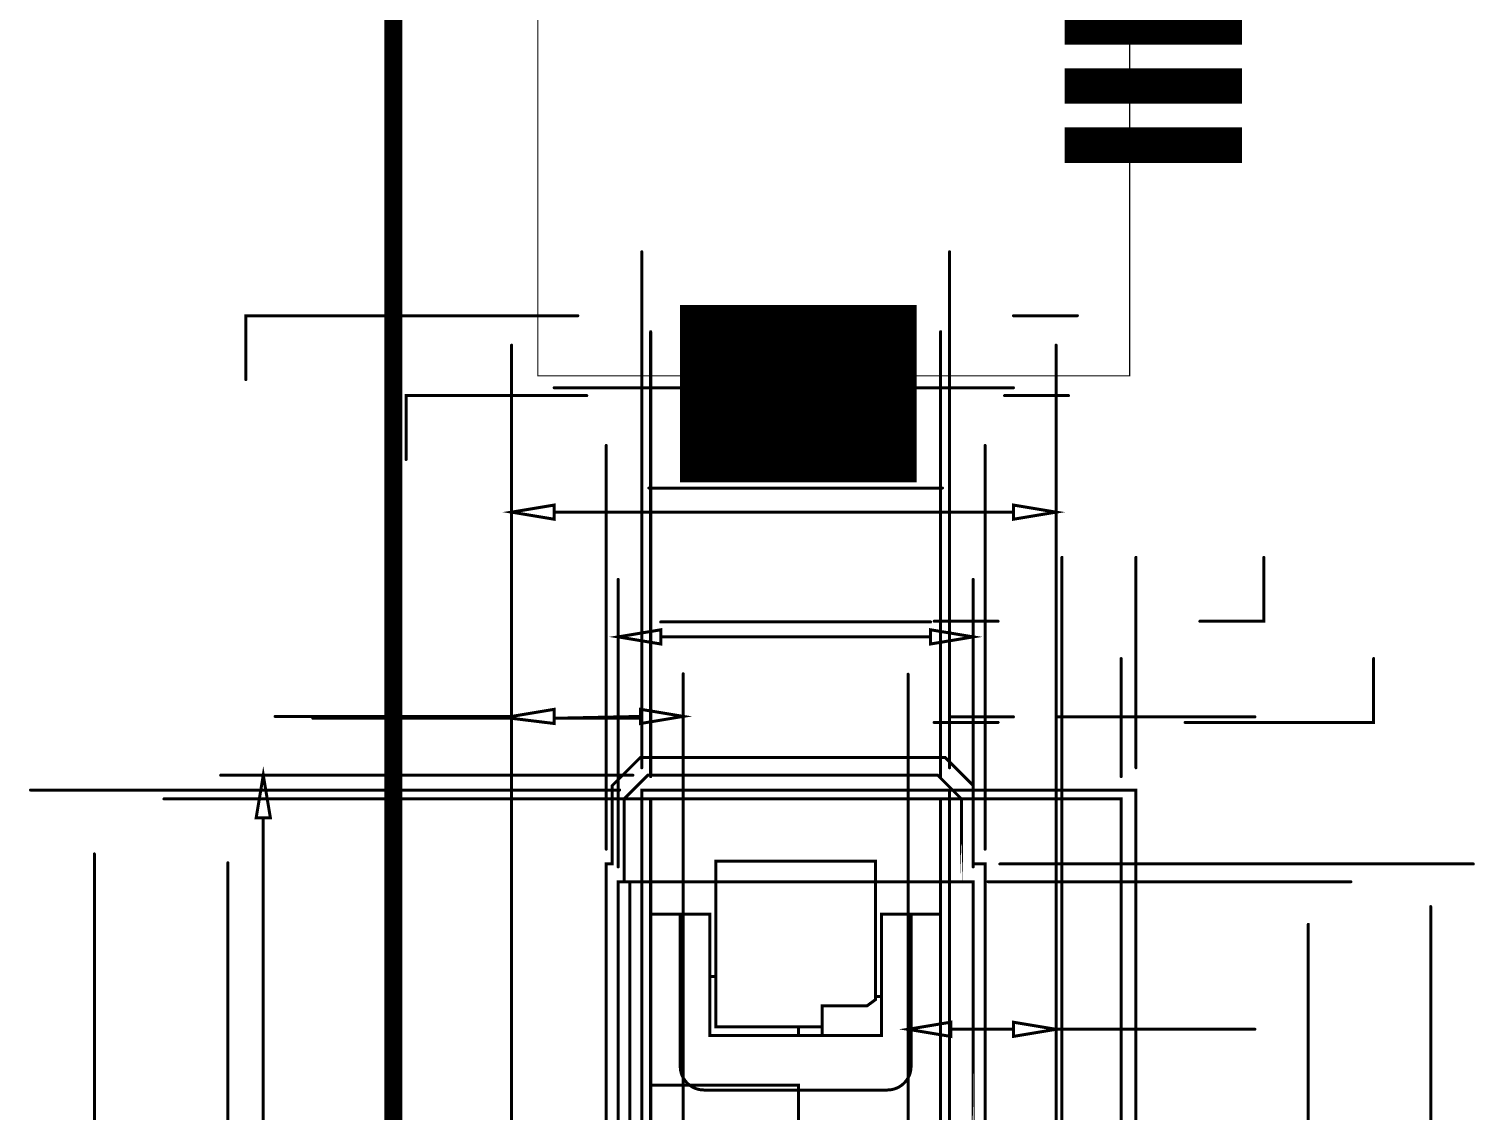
# Model space of a CAD drawing. Extents: x -3.1 to 96.3, y 0 to 53.4.
# Drawn here: x -3.14 to 9.08, y 25.66 to 34.8 of the extents above; entities that cross this region are included whole.
import ezdxf

# ---------------------------------------------------------------- set-up
doc = ezdxf.new("R2010")
doc.units = 0
doc.header["$MEASUREMENT"] = 0
doc.layers.get('0').update_dxf_attribs({"linetype": 'CONTINUOUS'})
for name, color, linetype in [('BOARD_OUTLINE_00', 43, 'CONTINUOUS'), ('DRIL_PLTE_THRU_01', 3, 'CONTINUOUS'), ('DRIL_PLTE_THRU_02', 146, 'CONTINUOUS'), ('DRIL_PLTE_THRU_03', 176, 'CONTINUOUS'), ('DRIL_PLTE_THRU_04', 56, 'CONTINUOUS'), ('DRIL_PLTE_THRU_05', 176, 'CONTINUOUS'), ('DRIL_PLTE_THRU_06', 1, 'CONTINUOUS'), ('DRIL_PLTE_THRU_07', 34, 'CONTINUOUS'), ('DRIL_PLTE_THRU_08', 176, 'CONTINUOUS'), ('PADS_BOT', 5, 'CONTINUOUS'), ('PADS_INNER', 106, 'CONTINUOUS'), ('PADS_TOP', 106, 'CONTINUOUS'), ('PART_BOT_2DLINE_20', 222, 'CONTINUOUS')]:
    doc.layers.add(name, color=color, linetype=linetype)

# ---------------------------------------------------------------- blocks, each defined once
blk = doc.blocks.new('BOARD_9583')
at = {"layer": 'BOARD_OUTLINE_00', "const_width": 0.152}
blk.add_lwpolyline([(0, 1), (1, 0), (86, 0), (87, 1), (87, 51.009), (86, 52.009), (1, 52.009), (0, 51.009)], close=True, dxfattribs=at)
blk = doc.blocks.new('SMOOTH_0$01')
at = {"const_width": 0.005}
blk.add_lwpolyline([(-0.0025, 0, 1), (0.0025, 0, 1)], format="xyb", close=True, dxfattribs=at)
blk = doc.blocks.new('PART_BODY_BOT_30')
at = {"layer": 'PART_BOT_2DLINE_20', "const_width": 0.01}
blk.add_lwpolyline([(-6.7, -2.5), (6.7, -2.5), (6.7, 2.5), (-6.7, 2.5)], close=True, dxfattribs=at)
at = {"layer": 'PART_BOT_2DLINE_20'}
for p in [(-6.7, 2.5), (-6.7, -2.5)]:
    blk.add_blockref('SMOOTH_0$01', p, dxfattribs=at)
blk = doc.blocks.new('DRIL_HOLE_0')
blk.add_lwpolyline([(0, 0, 1), (0, 0, 1)], format="xyb", close=True)
blk = doc.blocks.new('PAD_2')
blk.add_lwpolyline([(0, 0), (0, 0)])
blk = doc.blocks.new('PAD_50')
at = {"const_width": 0.3}
blk.add_lwpolyline([(-0.75, 0), (0.75, 0)], dxfattribs=at)
blk = doc.blocks.new('STK_BOT_72')
at = {"layer": 'DRIL_PLTE_THRU_01'}
blk.add_blockref('DRIL_HOLE_0', (0, 0), dxfattribs=at)
at = {"layer": 'DRIL_PLTE_THRU_02'}
blk.add_blockref('DRIL_HOLE_0', (0, 0), dxfattribs=at)
at = {"layer": 'DRIL_PLTE_THRU_03'}
blk.add_blockref('DRIL_HOLE_0', (0, 0), dxfattribs=at)
at = {"layer": 'DRIL_PLTE_THRU_04'}
blk.add_blockref('DRIL_HOLE_0', (0, 0), dxfattribs=at)
at = {"layer": 'DRIL_PLTE_THRU_05'}
blk.add_blockref('DRIL_HOLE_0', (0, 0), dxfattribs=at)
at = {"layer": 'DRIL_PLTE_THRU_06'}
blk.add_blockref('DRIL_HOLE_0', (0, 0), dxfattribs=at)
at = {"layer": 'DRIL_PLTE_THRU_07'}
blk.add_blockref('DRIL_HOLE_0', (0, 0), dxfattribs=at)
at = {"layer": 'DRIL_PLTE_THRU_08'}
blk.add_blockref('DRIL_HOLE_0', (0, 0), dxfattribs=at)
at = {"layer": 'PADS_BOT', "rotation": 90}
blk.add_blockref('PAD_50', (0, 0), dxfattribs=at)
at = {"layer": 'PADS_INNER'}
blk.add_blockref('PAD_2', (0, 0), dxfattribs=at)
at = {"layer": 'PADS_TOP'}
blk.add_blockref('PAD_2', (0, 0), dxfattribs=at)
blk = doc.blocks.new('PAD_51')
at = {"const_width": 1.5}
blk.add_lwpolyline([(-1, 0), (1, 0)], dxfattribs=at)
blk = doc.blocks.new('STK_BOT_73')
at = {"layer": 'DRIL_PLTE_THRU_01'}
blk.add_blockref('DRIL_HOLE_0', (0, 0), dxfattribs=at)
at = {"layer": 'DRIL_PLTE_THRU_02'}
blk.add_blockref('DRIL_HOLE_0', (0, 0), dxfattribs=at)
at = {"layer": 'DRIL_PLTE_THRU_03'}
blk.add_blockref('DRIL_HOLE_0', (0, 0), dxfattribs=at)
at = {"layer": 'DRIL_PLTE_THRU_04'}
blk.add_blockref('DRIL_HOLE_0', (0, 0), dxfattribs=at)
at = {"layer": 'DRIL_PLTE_THRU_05'}
blk.add_blockref('DRIL_HOLE_0', (0, 0), dxfattribs=at)
at = {"layer": 'DRIL_PLTE_THRU_06'}
blk.add_blockref('DRIL_HOLE_0', (0, 0), dxfattribs=at)
at = {"layer": 'DRIL_PLTE_THRU_07'}
blk.add_blockref('DRIL_HOLE_0', (0, 0), dxfattribs=at)
at = {"layer": 'DRIL_PLTE_THRU_08'}
blk.add_blockref('DRIL_HOLE_0', (0, 0), dxfattribs=at)
at = {"layer": 'PADS_BOT', "rotation": 90}
blk.add_blockref('PAD_51', (0, 0), dxfattribs=at)
at = {"layer": 'PADS_INNER'}
blk.add_blockref('PAD_2', (0, 0), dxfattribs=at)
at = {"layer": 'PADS_TOP'}
blk.add_blockref('PAD_2', (0, 0), dxfattribs=at)
blk = doc.blocks.new('SYM_BOT_33')
for name, p in [('STK_BOT_72', (-4.75, 2.7)), ('STK_BOT_72', (-4.25, 2.7)), ('STK_BOT_72', (-3.75, 2.7)), ('PART_BODY_BOT_30', (0, 0)), ('STK_BOT_73', (-6.85, -0.3))]:
    blk.add_blockref(name, p)
blk = doc.blocks.new('PART_BOT_291')
blk.add_blockref('SYM_BOT_33', (0, 0))
blk = doc.blocks.new('SMOOTH_0$0254')
at = {"const_width": 0.0127}
blk.add_lwpolyline([(-0.00635, 0, 1), (0.00635, 0, 1)], format="xyb", close=True, dxfattribs=at)
blk = doc.blocks.new('PART_BODY_BOT_9582')
at = {"layer": 'PART_BOT_2DLINE_20', "const_width": 0.0254}
for points in [[(-11.075, 1.487), (-11.075, 6.465)], [(-1.26, 5.925), (-10.535, 5.925)], [(-11, 1.412), (-11, 5.337)], [(-11.2, 1.375), (-11.2, 4.858)], [(-1.562, 4.797), (-10.46, 4.797)], [(-15.083, 1.84), (-15.083, 4.645), (-14.543, 4.645)], [(-11.697, 4.398), (-11.697, 2.4), (-11.757, 2.04), (-11.637, 2.04), (-11.681, 2.4), (-11.681, 4.08)], [(-7.36, 4.498), (-10.84, 4.498)], [(-14.408, 1.765), (-14.408, 3.291), (-13.868, 3.291)], [(-7.25, 2.4), (-14.834, 2.4)], [(-13.783, 2.4), (-7.25, 2.4), (-12.057, 2.4), (-7.375, 2.4)], [(-14.474, -1.84), (-14.474, 2.04)], [(-13.423, -1.84), (-13.423, 2.04)], [(-11.697, 1.31), (-11.681, 2.04), (-11.681, 1.31)], [(-10.575, 1.6), (-13.987, 1.6)], [(-12.729, 1.5), (-10.425, 1.5), (-12.855, 1.5)], [(0, 1.4), (-10.3, 1.4)], [(-11.263, 1.3), (-15.623, 1.3)], [(-11.188, 1.225), (-14.948, 1.225)], [(-13.627, -1.24), (-13.627, 1.24)], [(-10.025, -1.225), (-10.025, -0.725), (-9, -0.725), (-9, 0.725), (-10.025, 0.725), (-10.025, 1.225)], [(8.58, 1.225), (8.58, -0.025), (-8.58, -0.025), (-8.58, 1.225)], [(-12.495, -1.14), (-12.495, 1.14)], [(-12.369, -1.14), (-12.369, 1.14)], [(-12.057, 0.95), (-7.25, 0.95), (-12.041, 0.95)], [(-9.5, 0.675), (-9.5, 0.725)], [(-9, -0.225), (-9.25, -0.225), (-9.25, -0.601), (-9.304, -0.675), (-10.475, -0.675), (-10.475, 0.675), (-9.075, 0.675), (-9.075, -0.225)], [(-9, -0.025), (-9.075, -0.025)], [(-9.33, -0.725), (-9.33, -0.675)], [(-9.413, -0.95), (-7.25, -0.95), (-12.053, -0.95)], [(-11.188, -1.225), (-14.948, -1.225)], [(-12.501, -1.71), (-12.501, -1.17)], [(-11.646, -1.71), (-11.646, -1.17)], [(11, -1.225), (-11, -1.225)], [(-11.263, -1.3), (-15.623, -1.3)], [(-11.693, -1.84), (-11.693, -1.31)], [(11.075, -1.3), (-11.075, -1.3)], [(-9.053, -1.84), (-9.053, -1.31)], [(-10.575, -1.6), (-13.987, -1.6)], [(-12.729, -1.5), (-10.425, -1.5), (-12.855, -1.5)], [(-10.3, -4.691), (-10.3, -1.625)], [(-15.083, -2.38), (-15.083, -1.84)], [(-14.408, -2.305), (-14.408, -1.765)], [(-10.45, -5.725), (-10.45, -1.725)], [(-9.053, -3.88), (-9.053, -2.2), (-9.113, -1.84), (-8.993, -1.84), (-9.053, -2.2)], [(-13.783, -2.2), (-7.25, -2.2), (-14.834, -2.2)], [(-9.413, -2.2), (-7.25, -2.2), (-12.053, -2.2)], [(-11.693, -3.88), (-11.693, -2.2)], [(-13.041, -2.25), (-7.313, -2.25), (-12.186, -2.25)], [(-11.188, -2.75), (-12.186, -2.75)], [(-11.263, -2.875), (-13.041, -2.875)], [(-11.646, -3.29), (-11.646, -4.883), (-12.186, -4.883)], [(-12.501, -3.415), (-12.501, -3.955), (-13.041, -3.955)], [(9.94, -4.331), (-9.94, -4.331)], [(10.09, -5.365), (-10.09, -5.365)]]:
    blk.add_lwpolyline(points, dxfattribs=at)
for points in [[(-11.2, 4.498), (-10.84, 4.558), (-10.84, 4.438)], [(-13.483, 2.04), (-13.423, 2.4), (-13.363, 2.04)], [(11, -2.75), (-11, -2.75), (-11, 1.225), (-7.125, 1.225), (-7.125, 2.25), (-6.875, 2.25), (-6.875, -2.25), (-7.125, -2.25), (-7.125, -1.225), (-11, -1.225), (-11, 1.225), (11, 1.225)], [(10.45, -1.6), (10.45, -1.5), (11.112, -1.5), (11.35, -1.262), (11.35, 1.312), (11.112, 1.55), (10.45, 1.55), (10.45, 1.6), (-10.45, 1.6), (-10.45, 1.55), (-11.112, 1.55), (-11.35, 1.312), (-11.35, -1.262), (-11.112, -1.5), (-10.45, -1.5), (-10.45, -1.6), (-6.606, -1.6), (-6.058, -2.55), (6.058, -2.55), (6.606, -1.6)], [(-12.429, 1.14), (-12.369, 1.5), (-12.309, 1.14)], [(-10.3, -1.4), (-11, -1.4), (-11.2, -1.2), (-11.2, 1.25), (-11, 1.45), (-10.3, 1.45), (-11, 1.45), (-11, -1.4), (-11, 1.45), (-11.2, 1.25), (-11.2, -1.2), (-11, -1.4)], [(-7.125, -1.5), (-10.3, -1.5), (-10.3, 1.5), (-7.125, 1.5), (-10.3, 1.5), (-10.3, -1.5)], [(-11.697, 0.95), (-11.757, 1.31), (-11.637, 1.31)], [(11.075, -2.875), (-11.075, -2.875), (-11.075, 1.3), (11.075, 1.3)], [(-9.113, -1.31), (-9.053, -0.95), (-8.993, -1.31)], [(-12.369, -1.5), (-12.429, -1.14), (-12.309, -1.14)], [(-13.423, -2.2), (-13.483, -1.84), (-13.363, -1.84)]]:
    blk.add_lwpolyline(points, close=True, dxfattribs=at)
blk.add_lwpolyline([(-10.025, -0.975), (-8.74, -0.975, 0.414214), (-8.54, -0.775), (-8.54, 0.775, 0.414214), (-8.74, 0.975), (-10.025, 0.975)], format="xyb", dxfattribs=at)
at = {"layer": 'PART_BOT_2DLINE_20'}
for p in [(-11.075, 6.465), (-10.535, 5.925), (-11, 5.337), (-11.2, 4.858), (-10.46, 4.797), (-15.083, 4.645), (-14.543, 4.645), (-10.84, 4.558), (-11.697, 4.398), (-11.2, 4.498), (-10.84, 4.498), (-10.84, 4.438), (-11.681, 4.08), (-14.408, 3.291), (-13.868, 3.291), (-14.834, 2.4), (-13.783, 2.4), (-13.423, 2.4), (-12.057, 2.4), (-11.697, 2.4), (-11.681, 2.4), (-14.474, 2.04), (-13.483, 2.04), (-13.423, 2.04), (-13.363, 2.04), (-11.757, 2.04), (-11.681, 2.04), (-11.637, 2.04), (-15.083, 1.84), (-14.408, 1.765), (-13.987, 1.6), (-10.575, 1.6), (-10.45, 1.6), (-12.855, 1.5), (-12.729, 1.5), (-12.369, 1.5), (-11.112, 1.55), (-11.075, 1.487), (-10.45, 1.55), (-10.425, 1.5), (-10.3, 1.5), (-10.3, 1.5), (-11.2, 1.375), (-11, 1.45), (-11, 1.45), (-11, 1.45), (-11, 1.412), (-10.3, 1.45), (-10.3, 1.4), (-15.623, 1.3), (-14.948, 1.225), (-13.627, 1.24), (-11.757, 1.31), (-11.697, 1.31), (-11.681, 1.31), (-11.637, 1.31), (-11.35, 1.312), (-11.263, 1.3), (-11.2, 1.25), (-11.2, 1.25), (-11.188, 1.225), (-11.075, 1.3), (-11, 1.225), (-11, 1.225), (-10.025, 1.225), (-8.58, 1.225), (-12.495, 1.14), (-12.429, 1.14), (-12.369, 1.14), (-12.309, 1.14), (-12.057, 0.95), (-12.041, 0.95), (-11.697, 0.95), (-10.025, 0.725), (-9.5, 0.725), (-9, 0.725), (-10.475, 0.675), (-9.5, 0.675), (-9.075, 0.675), (-9.075, -0.025), (-9, -0.025), (-8.58, -0.025), (-9.25, -0.225), (-9.075, -0.225), (-9, -0.225), (-9.25, -0.601), (-10.475, -0.675), (-10.025, -0.725), (-9.33, -0.675), (-9.33, -0.725), (-9.304, -0.675), (-9, -0.725), (-12.053, -0.95), (-10.025, -0.975), (-9.413, -0.95), (-9.053, -0.95), (-8.74, -0.975), (-14.948, -1.225), (-12.501, -1.17), (-12.495, -1.14), (-12.429, -1.14), (-12.369, -1.14), (-12.309, -1.14), (-11.646, -1.17), (-11.2, -1.2), (-11.2, -1.2), (-11.188, -1.225), (-11, -1.225), (-11, -1.225), (-10.025, -1.225), (-15.623, -1.3), (-13.627, -1.24), (-11.693, -1.31), (-11.35, -1.262), (-11.263, -1.3), (-11.075, -1.3), (-9.113, -1.31), (-9.053, -1.31), (-8.993, -1.31), (-11, -1.4), (-11, -1.4), (-11, -1.4), (-10.3, -1.4), (-13.987, -1.6), (-12.855, -1.5), (-12.729, -1.5), (-12.369, -1.5), (-11.112, -1.5), (-10.575, -1.6), (-10.45, -1.5), (-10.45, -1.6), (-10.425, -1.5), (-10.3, -1.5), (-10.3, -1.5), (-12.501, -1.71), (-11.646, -1.71), (-10.3, -1.625), (-15.083, -1.84), (-14.474, -1.84), (-14.408, -1.765), (-13.483, -1.84), (-13.423, -1.84), (-13.363, -1.84), (-11.693, -1.84), (-10.45, -1.725), (-9.113, -1.84), (-9.053, -1.84), (-8.993, -1.84), (-14.834, -2.2), (-13.783, -2.2), (-13.423, -2.2), (-12.053, -2.2), (-11.693, -2.2), (-9.413, -2.2), (-9.053, -2.2), (-9.053, -2.2), (-14.408, -2.305), (-13.041, -2.25), (-12.186, -2.25), (-15.083, -2.38), (-12.186, -2.75), (-11.188, -2.75), (-11, -2.75), (-13.041, -2.875), (-11.263, -2.875), (-11.075, -2.875), (-11.646, -3.29), (-12.501, -3.415), (-11.693, -3.88), (-9.053, -3.88), (-13.041, -3.955), (-12.501, -3.955), (-9.94, -4.331), (-10.3, -4.691), (-12.186, -4.883), (-11.646, -4.883), (-10.09, -5.365), (-10.45, -5.725)]:
    blk.add_blockref('SMOOTH_0$0254', p, dxfattribs=at)
blk = doc.blocks.new('SYM_BOT_40')
blk.add_blockref('PART_BODY_BOT_9582', (0, 0))
blk = doc.blocks.new('PART_BOT_297')
blk.add_blockref('SYM_BOT_40', (0, 0))

msp = doc.modelspace()

# ---------------------------------------------------------------- block references
msp.add_blockref('BOARD_9583', (-0.0641, 0.0914))
at = {"xscale": -1}
for name, p, rotation in [('PART_BOT_291', (3.6576, 38.5699), 270), ('PART_BOT_297', (3.3359, 17.2954), 90)]:
    msp.add_blockref(name, p, dxfattribs=dict(at, rotation=rotation))

doc.saveas('drawing.dxf')
